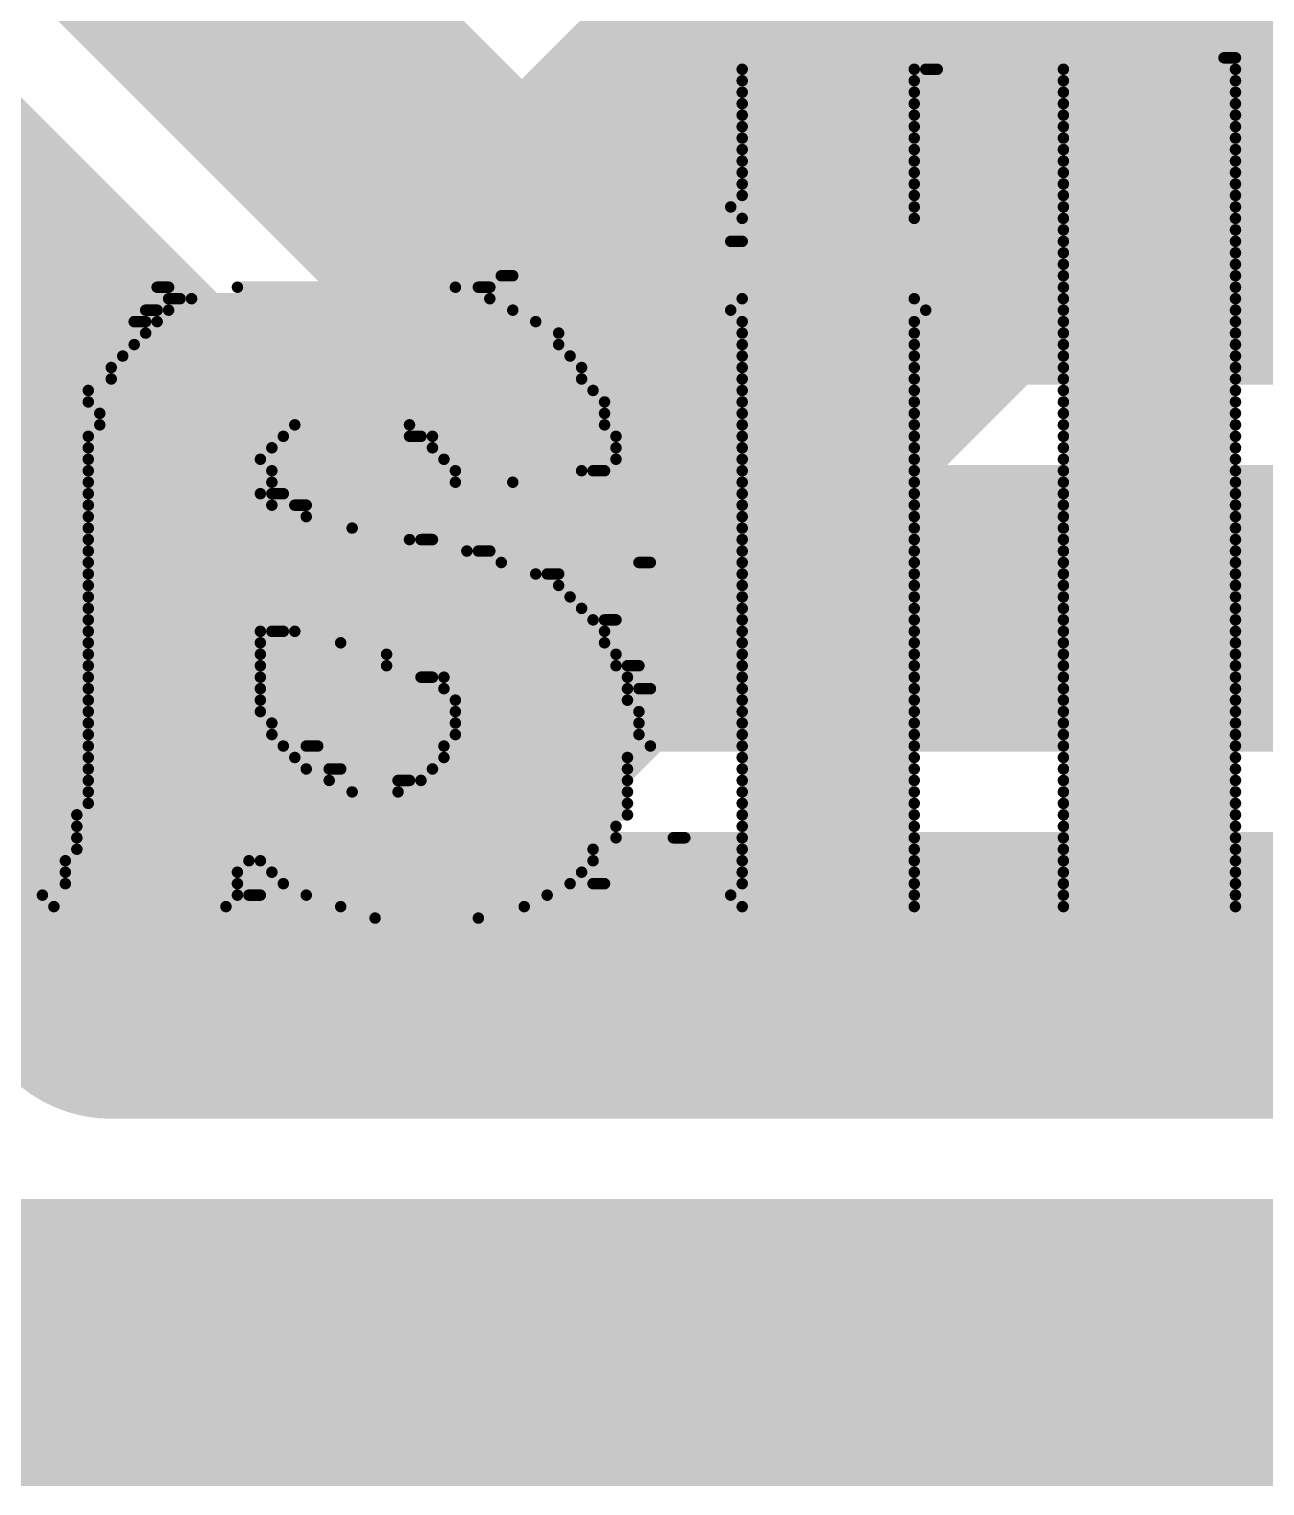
# Model space of a CAD drawing. Header units: millimetres. Extents: x -0.12 to 2.11, y 0 to 1.55.
# Drawn here: x 1.2978 to 1.4056, y 0.5585 to 0.6855 of the extents above; entities that cross this region are included whole.
import ezdxf

# ---------------------------------------------------------------- set-up
doc = ezdxf.new("R2010")
doc.units = ezdxf.units.MM
doc.header["$MEASUREMENT"] = 0
for name, color, linetype in [('BottomLayer', 5, 'Continuous'), ('BottomOverlay', 54, 'Continuous'), ('TopLayer', 1, 'Continuous')]:
    doc.layers.add(name, color=color, linetype=linetype)

msp = doc.modelspace()

# ---------------------------------------------------------------- linework, layer by layer
at = {"layer": 'BottomLayer', "const_width": 0.025}
for points in [[(1.13, 0.778), (1.305, 0.603)], [(1.229, 0.77526), (1.33726, 0.667)], [(1.187, 0.77201), (1.32401, 0.635)], [(1.128, 0.734), (1.291, 0.571)], [(1.33726, 0.667), (1.923, 0.667)], [(1.32401, 0.635), (1.881, 0.635)], [(1.305, 0.603), (1.81449, 0.603)], [(1.291, 0.571), (1.80124, 0.571)]]:
    msp.add_lwpolyline(points, dxfattribs=at)
at = {"layer": 'BottomLayer', "const_width": 0.0125}
for points in [[(1.33101, 0.667, 1), (1.34351, 0.667, 1)], [(1.33101, 0.667, 1), (1.34351, 0.667, 1)], [(1.31776, 0.635, 1), (1.33026, 0.635, 1)], [(1.31776, 0.635, 1), (1.33026, 0.635, 1)], [(1.29875, 0.603, 1), (1.31125, 0.603, 1)], [(1.29875, 0.603, 1), (1.31125, 0.603, 1)], [(1.28475, 0.571, 1), (1.29725, 0.571, 1)], [(1.28475, 0.571, 1), (1.29725, 0.571, 1)]]:
    msp.add_lwpolyline(points, format="xyb", close=True, dxfattribs=at)
at = {"layer": 'BottomOverlay', "const_width": 0.001}
for points in [[(1.402, 0.683), (1.403, 0.683)], [(1.36, 0.682), (1.375, 0.682)], [(1.376, 0.682), (1.377, 0.682)], [(1.388, 0.682), (1.403, 0.682)], [(1.36, 0.681), (1.375, 0.681)], [(1.388, 0.681), (1.403, 0.681)], [(1.36, 0.68), (1.375, 0.68)], [(1.36, 0.679), (1.375, 0.679)], [(1.388, 0.68), (1.403, 0.68)], [(1.388, 0.679), (1.403, 0.679)], [(1.36, 0.678), (1.375, 0.678)], [(1.388, 0.678), (1.403, 0.678)], [(1.36, 0.677), (1.375, 0.677)], [(1.388, 0.677), (1.403, 0.677)], [(1.36, 0.676), (1.375, 0.676)], [(1.388, 0.676), (1.403, 0.676)], [(1.36, 0.675), (1.375, 0.675)], [(1.36, 0.674), (1.375, 0.674)], [(1.388, 0.675), (1.403, 0.675)], [(1.388, 0.674), (1.403, 0.674)], [(1.36, 0.673), (1.375, 0.673)], [(1.388, 0.673), (1.403, 0.673)], [(1.36, 0.672), (1.375, 0.672)], [(1.388, 0.672), (1.403, 0.672)], [(1.36, 0.671), (1.375, 0.671)], [(1.388, 0.671), (1.403, 0.671)], [(1.359, 0.67), (1.375, 0.67)], [(1.36, 0.669), (1.375, 0.669)], [(1.388, 0.67), (1.403, 0.67)], [(1.388, 0.669), (1.403, 0.669)], [(1.388, 0.668), (1.403, 0.668)], [(1.359, 0.667), (1.36, 0.667)], [(1.388, 0.667), (1.403, 0.667)], [(1.388, 0.666), (1.403, 0.666)], [(1.388, 0.665), (1.403, 0.665)], [(1.339, 0.664), (1.34, 0.664)], [(1.388, 0.664), (1.403, 0.664)], [(1.309, 0.663), (1.31, 0.663)], [(1.316, 0.663), (1.335, 0.663)], [(1.337, 0.663), (1.338, 0.663)], [(1.388, 0.663), (1.403, 0.663)], [(1.31, 0.662), (1.311, 0.662)], [(1.312, 0.662), (1.338, 0.662)], [(1.36, 0.662), (1.375, 0.662)], [(1.388, 0.662), (1.403, 0.662)], [(1.307, 0.66), (1.308, 0.66)], [(1.308, 0.661), (1.309, 0.661)], [(1.309, 0.66), (1.342, 0.66)], [(1.31, 0.661), (1.34, 0.661)], [(1.359, 0.661), (1.376, 0.661)], [(1.36, 0.66), (1.375, 0.66)], [(1.388, 0.661), (1.403, 0.661)], [(1.388, 0.66), (1.403, 0.66)], [(1.308, 0.659), (1.344, 0.659)], [(1.36, 0.659), (1.375, 0.659)], [(1.388, 0.659), (1.403, 0.659)], [(1.307, 0.658), (1.344, 0.658)], [(1.36, 0.658), (1.375, 0.658)], [(1.388, 0.658), (1.403, 0.658)], [(1.306, 0.657), (1.345, 0.657)], [(1.36, 0.657), (1.375, 0.657)], [(1.388, 0.657), (1.403, 0.657)], [(1.305, 0.656), (1.346, 0.656)], [(1.305, 0.655), (1.346, 0.655)], [(1.36, 0.656), (1.375, 0.656)], [(1.36, 0.655), (1.375, 0.655)], [(1.388, 0.656), (1.403, 0.656)], [(1.388, 0.655), (1.403, 0.655)], [(1.303, 0.654), (1.347, 0.654)], [(1.36, 0.654), (1.375, 0.654)], [(1.388, 0.654), (1.403, 0.654)], [(1.303, 0.653), (1.348, 0.653)], [(1.36, 0.653), (1.375, 0.653)], [(1.388, 0.653), (1.403, 0.653)], [(1.304, 0.652), (1.348, 0.652)], [(1.36, 0.652), (1.375, 0.652)], [(1.388, 0.652), (1.403, 0.652)], [(1.303, 0.65), (1.32, 0.65)], [(1.304, 0.651), (1.321, 0.651)], [(1.331, 0.651), (1.348, 0.651)], [(1.331, 0.65), (1.332, 0.65)], [(1.333, 0.65), (1.349, 0.65)], [(1.36, 0.651), (1.375, 0.651)], [(1.36, 0.65), (1.375, 0.65)], [(1.388, 0.651), (1.403, 0.651)], [(1.388, 0.65), (1.403, 0.65)], [(1.303, 0.649), (1.319, 0.649)], [(1.333, 0.649), (1.349, 0.649)], [(1.36, 0.649), (1.375, 0.649)], [(1.388, 0.649), (1.403, 0.649)], [(1.303, 0.648), (1.318, 0.648)], [(1.334, 0.648), (1.349, 0.648)], [(1.36, 0.648), (1.375, 0.648)], [(1.388, 0.648), (1.403, 0.648)], [(1.303, 0.647), (1.319, 0.647)], [(1.303, 0.646), (1.319, 0.646)], [(1.335, 0.647), (1.346, 0.647)], [(1.335, 0.646), (1.34, 0.646)], [(1.347, 0.647), (1.348, 0.647)], [(1.36, 0.647), (1.375, 0.647)], [(1.36, 0.646), (1.375, 0.646)], [(1.388, 0.647), (1.403, 0.647)], [(1.388, 0.646), (1.403, 0.646)], [(1.303, 0.645), (1.318, 0.645)], [(1.319, 0.645), (1.32, 0.645)], [(1.36, 0.645), (1.375, 0.645)], [(1.388, 0.645), (1.403, 0.645)], [(1.303, 0.644), (1.319, 0.644)], [(1.321, 0.644), (1.322, 0.644)], [(1.36, 0.644), (1.375, 0.644)], [(1.388, 0.644), (1.403, 0.644)], [(1.303, 0.643), (1.322, 0.643)], [(1.36, 0.643), (1.375, 0.643)], [(1.388, 0.643), (1.403, 0.643)], [(1.303, 0.642), (1.326, 0.642)], [(1.303, 0.641), (1.331, 0.641)], [(1.332, 0.641), (1.333, 0.641)], [(1.36, 0.642), (1.375, 0.642)], [(1.36, 0.641), (1.375, 0.641)], [(1.388, 0.642), (1.403, 0.642)], [(1.388, 0.641), (1.403, 0.641)], [(1.303, 0.64), (1.336, 0.64)], [(1.337, 0.64), (1.338, 0.64)], [(1.36, 0.64), (1.375, 0.64)], [(1.388, 0.64), (1.403, 0.64)], [(1.303, 0.639), (1.339, 0.639)], [(1.351, 0.639), (1.352, 0.639)], [(1.36, 0.639), (1.375, 0.639)], [(1.388, 0.639), (1.403, 0.639)], [(1.303, 0.638), (1.342, 0.638)], [(1.343, 0.638), (1.344, 0.638)], [(1.36, 0.638), (1.375, 0.638)], [(1.388, 0.638), (1.403, 0.638)], [(1.303, 0.637), (1.344, 0.637)], [(1.303, 0.636), (1.345, 0.636)], [(1.36, 0.637), (1.375, 0.637)], [(1.36, 0.636), (1.375, 0.636)], [(1.388, 0.637), (1.403, 0.637)], [(1.388, 0.636), (1.403, 0.636)], [(1.303, 0.635), (1.346, 0.635)], [(1.36, 0.635), (1.375, 0.635)], [(1.388, 0.635), (1.403, 0.635)], [(1.303, 0.634), (1.347, 0.634)], [(1.348, 0.634), (1.349, 0.634)], [(1.36, 0.634), (1.375, 0.634)], [(1.388, 0.634), (1.403, 0.634)], [(1.303, 0.633), (1.318, 0.633)], [(1.303, 0.632), (1.318, 0.632)], [(1.319, 0.633), (1.32, 0.633)], [(1.321, 0.633), (1.348, 0.633)], [(1.325, 0.632), (1.348, 0.632)], [(1.36, 0.633), (1.375, 0.633)], [(1.36, 0.632), (1.375, 0.632)], [(1.388, 0.633), (1.403, 0.633)], [(1.388, 0.632), (1.403, 0.632)], [(1.303, 0.631), (1.318, 0.631)], [(1.329, 0.631), (1.349, 0.631)], [(1.36, 0.631), (1.375, 0.631)], [(1.388, 0.631), (1.403, 0.631)], [(1.303, 0.63), (1.318, 0.63)], [(1.329, 0.63), (1.349, 0.63)], [(1.35, 0.63), (1.351, 0.63)], [(1.36, 0.63), (1.375, 0.63)], [(1.388, 0.63), (1.403, 0.63)], [(1.303, 0.629), (1.318, 0.629)], [(1.332, 0.629), (1.333, 0.629)], [(1.334, 0.629), (1.35, 0.629)], [(1.36, 0.629), (1.375, 0.629)], [(1.388, 0.629), (1.403, 0.629)], [(1.303, 0.628), (1.318, 0.628)], [(1.303, 0.627), (1.318, 0.627)], [(1.334, 0.628), (1.35, 0.628)], [(1.335, 0.627), (1.35, 0.627)], [(1.351, 0.628), (1.352, 0.628)], [(1.36, 0.628), (1.375, 0.628)], [(1.36, 0.627), (1.375, 0.627)], [(1.388, 0.628), (1.403, 0.628)], [(1.388, 0.627), (1.403, 0.627)], [(1.303, 0.626), (1.318, 0.626)], [(1.335, 0.626), (1.351, 0.626)], [(1.36, 0.626), (1.375, 0.626)], [(1.388, 0.626), (1.403, 0.626)], [(1.303, 0.625), (1.319, 0.625)], [(1.335, 0.625), (1.351, 0.625)], [(1.36, 0.625), (1.375, 0.625)], [(1.388, 0.625), (1.403, 0.625)], [(1.303, 0.624), (1.319, 0.624)], [(1.335, 0.624), (1.351, 0.624)], [(1.36, 0.624), (1.375, 0.624)], [(1.388, 0.624), (1.403, 0.624)], [(1.303, 0.623), (1.32, 0.623)], [(1.303, 0.622), (1.321, 0.622)], [(1.322, 0.623), (1.323, 0.623)], [(1.334, 0.623), (1.352, 0.623)], [(1.334, 0.622), (1.35, 0.622)], [(1.36, 0.623), (1.375, 0.623)], [(1.36, 0.622), (1.375, 0.622)], [(1.388, 0.623), (1.403, 0.623)], [(1.388, 0.622), (1.403, 0.622)], [(1.303, 0.621), (1.322, 0.621)], [(1.324, 0.621), (1.325, 0.621)], [(1.333, 0.621), (1.35, 0.621)], [(1.36, 0.621), (1.375, 0.621)], [(1.388, 0.621), (1.403, 0.621)], [(1.303, 0.62), (1.324, 0.62)], [(1.33, 0.62), (1.331, 0.62)], [(1.332, 0.62), (1.35, 0.62)], [(1.36, 0.62), (1.375, 0.62)], [(1.388, 0.62), (1.403, 0.62)], [(1.303, 0.619), (1.326, 0.619)], [(1.303, 0.618), (1.35, 0.618)], [(1.33, 0.619), (1.35, 0.619)], [(1.36, 0.619), (1.375, 0.619)], [(1.36, 0.618), (1.375, 0.618)], [(1.388, 0.619), (1.403, 0.619)], [(1.388, 0.618), (1.403, 0.618)], [(1.302, 0.617), (1.35, 0.617)], [(1.36, 0.617), (1.375, 0.617)], [(1.388, 0.617), (1.403, 0.617)], [(1.302, 0.616), (1.349, 0.616)], [(1.36, 0.616), (1.375, 0.616)], [(1.388, 0.616), (1.403, 0.616)], [(1.302, 0.615), (1.349, 0.615)], [(1.354, 0.615), (1.355, 0.615)], [(1.36, 0.615), (1.375, 0.615)], [(1.388, 0.615), (1.403, 0.615)], [(1.301, 0.613), (1.317, 0.613)], [(1.302, 0.614), (1.347, 0.614)], [(1.318, 0.613), (1.347, 0.613)], [(1.36, 0.614), (1.375, 0.614)], [(1.36, 0.613), (1.375, 0.613)], [(1.388, 0.614), (1.403, 0.614)], [(1.388, 0.613), (1.403, 0.613)], [(1.301, 0.612), (1.316, 0.612)], [(1.319, 0.612), (1.346, 0.612)], [(1.36, 0.612), (1.375, 0.612)], [(1.388, 0.612), (1.403, 0.612)], [(1.301, 0.611), (1.316, 0.611)], [(1.32, 0.611), (1.345, 0.611)], [(1.347, 0.611), (1.348, 0.611)], [(1.36, 0.611), (1.375, 0.611)], [(1.388, 0.611), (1.403, 0.611)], [(1.299, 0.61), (1.316, 0.61)], [(1.317, 0.61), (1.318, 0.61)], [(1.322, 0.61), (1.343, 0.61)], [(1.359, 0.61), (1.375, 0.61)], [(1.388, 0.61), (1.403, 0.61)], [(1.3, 0.609), (1.315, 0.609)], [(1.325, 0.609), (1.341, 0.609)], [(1.328, 0.608), (1.337, 0.608)], [(1.36, 0.609), (1.375, 0.609)], [(1.388, 0.609), (1.403, 0.609)]]:
    msp.add_lwpolyline(points, dxfattribs=at)
at = {"layer": 'BottomOverlay', "const_width": 0.0005}
for points in [[(1.40175, 0.683, 1), (1.40225, 0.683, 1)], [(1.40275, 0.683, 1), (1.40325, 0.683, 1)], [(1.35975, 0.682, 1), (1.36025, 0.682, 1)], [(1.37475, 0.682, 1), (1.37525, 0.682, 1)], [(1.37575, 0.682, 1), (1.37625, 0.682, 1)], [(1.37675, 0.682, 1), (1.37725, 0.682, 1)], [(1.38775, 0.682, 1), (1.38825, 0.682, 1)], [(1.40275, 0.682, 1), (1.40325, 0.682, 1)], [(1.35975, 0.681, 1), (1.36025, 0.681, 1)], [(1.37475, 0.681, 1), (1.37525, 0.681, 1)], [(1.38775, 0.681, 1), (1.38825, 0.681, 1)], [(1.40275, 0.681, 1), (1.40325, 0.681, 1)], [(1.35975, 0.68, 1), (1.36025, 0.68, 1)], [(1.35975, 0.679, 1), (1.36025, 0.679, 1)], [(1.37475, 0.68, 1), (1.37525, 0.68, 1)], [(1.37475, 0.679, 1), (1.37525, 0.679, 1)], [(1.38775, 0.68, 1), (1.38825, 0.68, 1)], [(1.38775, 0.679, 1), (1.38825, 0.679, 1)], [(1.40275, 0.68, 1), (1.40325, 0.68, 1)], [(1.40275, 0.679, 1), (1.40325, 0.679, 1)], [(1.35975, 0.678, 1), (1.36025, 0.678, 1)], [(1.37475, 0.678, 1), (1.37525, 0.678, 1)], [(1.38775, 0.678, 1), (1.38825, 0.678, 1)], [(1.40275, 0.678, 1), (1.40325, 0.678, 1)], [(1.35975, 0.677, 1), (1.36025, 0.677, 1)], [(1.37475, 0.677, 1), (1.37525, 0.677, 1)], [(1.38775, 0.677, 1), (1.38825, 0.677, 1)], [(1.40275, 0.677, 1), (1.40325, 0.677, 1)], [(1.35975, 0.676, 1), (1.36025, 0.676, 1)], [(1.37475, 0.676, 1), (1.37525, 0.676, 1)], [(1.38775, 0.676, 1), (1.38825, 0.676, 1)], [(1.40275, 0.676, 1), (1.40325, 0.676, 1)], [(1.35975, 0.675, 1), (1.36025, 0.675, 1)], [(1.35975, 0.674, 1), (1.36025, 0.674, 1)], [(1.37475, 0.675, 1), (1.37525, 0.675, 1)], [(1.37475, 0.674, 1), (1.37525, 0.674, 1)], [(1.38775, 0.675, 1), (1.38825, 0.675, 1)], [(1.38775, 0.674, 1), (1.38825, 0.674, 1)], [(1.40275, 0.675, 1), (1.40325, 0.675, 1)], [(1.40275, 0.674, 1), (1.40325, 0.674, 1)], [(1.35975, 0.673, 1), (1.36025, 0.673, 1)], [(1.37475, 0.673, 1), (1.37525, 0.673, 1)], [(1.38775, 0.673, 1), (1.38825, 0.673, 1)], [(1.40275, 0.673, 1), (1.40325, 0.673, 1)], [(1.35975, 0.672, 1), (1.36025, 0.672, 1)], [(1.37475, 0.672, 1), (1.37525, 0.672, 1)], [(1.38775, 0.672, 1), (1.38825, 0.672, 1)], [(1.40275, 0.672, 1), (1.40325, 0.672, 1)], [(1.35975, 0.671, 1), (1.36025, 0.671, 1)], [(1.37475, 0.671, 1), (1.37525, 0.671, 1)], [(1.38775, 0.671, 1), (1.38825, 0.671, 1)], [(1.40275, 0.671, 1), (1.40325, 0.671, 1)], [(1.35875, 0.67, 1), (1.35925, 0.67, 1)], [(1.35975, 0.669, 1), (1.36025, 0.669, 1)], [(1.37475, 0.67, 1), (1.37525, 0.67, 1)], [(1.37475, 0.669, 1), (1.37525, 0.669, 1)], [(1.38775, 0.67, 1), (1.38825, 0.67, 1)], [(1.38775, 0.669, 1), (1.38825, 0.669, 1)], [(1.40275, 0.67, 1), (1.40325, 0.67, 1)], [(1.40275, 0.669, 1), (1.40325, 0.669, 1)], [(1.38775, 0.668, 1), (1.38825, 0.668, 1)], [(1.40275, 0.668, 1), (1.40325, 0.668, 1)], [(1.35875, 0.667, 1), (1.35925, 0.667, 1)], [(1.35975, 0.667, 1), (1.36025, 0.667, 1)], [(1.38775, 0.667, 1), (1.38825, 0.667, 1)], [(1.40275, 0.667, 1), (1.40325, 0.667, 1)], [(1.38775, 0.666, 1), (1.38825, 0.666, 1)], [(1.38775, 0.665, 1), (1.38825, 0.665, 1)], [(1.40275, 0.666, 1), (1.40325, 0.666, 1)], [(1.40275, 0.665, 1), (1.40325, 0.665, 1)], [(1.33875, 0.664, 1), (1.33925, 0.664, 1)], [(1.33975, 0.664, 1), (1.34025, 0.664, 1)], [(1.38775, 0.664, 1), (1.38825, 0.664, 1)], [(1.40275, 0.664, 1), (1.40325, 0.664, 1)], [(1.30875, 0.663, 1), (1.30925, 0.663, 1)], [(1.30975, 0.663, 1), (1.31025, 0.663, 1)], [(1.31575, 0.663, 1), (1.31625, 0.663, 1)], [(1.33475, 0.663, 1), (1.33525, 0.663, 1)], [(1.33675, 0.663, 1), (1.33725, 0.663, 1)], [(1.33775, 0.663, 1), (1.33825, 0.663, 1)], [(1.38775, 0.663, 1), (1.38825, 0.663, 1)], [(1.40275, 0.663, 1), (1.40325, 0.663, 1)], [(1.30975, 0.662, 1), (1.31025, 0.662, 1)], [(1.31075, 0.662, 1), (1.31125, 0.662, 1)], [(1.31175, 0.662, 1), (1.31225, 0.662, 1)], [(1.33775, 0.662, 1), (1.33825, 0.662, 1)], [(1.35975, 0.662, 1), (1.36025, 0.662, 1)], [(1.37475, 0.662, 1), (1.37525, 0.662, 1)], [(1.38775, 0.662, 1), (1.38825, 0.662, 1)], [(1.40275, 0.662, 1), (1.40325, 0.662, 1)], [(1.30675, 0.66, 1), (1.30725, 0.66, 1)], [(1.30775, 0.661, 1), (1.30825, 0.661, 1)], [(1.30775, 0.66, 1), (1.30825, 0.66, 1)], [(1.30875, 0.661, 1), (1.30925, 0.661, 1)], [(1.30875, 0.66, 1), (1.30925, 0.66, 1)], [(1.30975, 0.661, 1), (1.31025, 0.661, 1)], [(1.33975, 0.661, 1), (1.34025, 0.661, 1)], [(1.34175, 0.66, 1), (1.34225, 0.66, 1)], [(1.35875, 0.661, 1), (1.35925, 0.661, 1)], [(1.35975, 0.66, 1), (1.36025, 0.66, 1)], [(1.37475, 0.66, 1), (1.37525, 0.66, 1)], [(1.37575, 0.661, 1), (1.37625, 0.661, 1)], [(1.38775, 0.661, 1), (1.38825, 0.661, 1)], [(1.38775, 0.66, 1), (1.38825, 0.66, 1)], [(1.40275, 0.661, 1), (1.40325, 0.661, 1)], [(1.40275, 0.66, 1), (1.40325, 0.66, 1)], [(1.30775, 0.659, 1), (1.30825, 0.659, 1)], [(1.34375, 0.659, 1), (1.34425, 0.659, 1)], [(1.35975, 0.659, 1), (1.36025, 0.659, 1)], [(1.37475, 0.659, 1), (1.37525, 0.659, 1)], [(1.38775, 0.659, 1), (1.38825, 0.659, 1)], [(1.40275, 0.659, 1), (1.40325, 0.659, 1)], [(1.30675, 0.658, 1), (1.30725, 0.658, 1)], [(1.34375, 0.658, 1), (1.34425, 0.658, 1)], [(1.35975, 0.658, 1), (1.36025, 0.658, 1)], [(1.37475, 0.658, 1), (1.37525, 0.658, 1)], [(1.38775, 0.658, 1), (1.38825, 0.658, 1)], [(1.40275, 0.658, 1), (1.40325, 0.658, 1)], [(1.30575, 0.657, 1), (1.30625, 0.657, 1)], [(1.34475, 0.657, 1), (1.34525, 0.657, 1)], [(1.35975, 0.657, 1), (1.36025, 0.657, 1)], [(1.37475, 0.657, 1), (1.37525, 0.657, 1)], [(1.38775, 0.657, 1), (1.38825, 0.657, 1)], [(1.40275, 0.657, 1), (1.40325, 0.657, 1)], [(1.30475, 0.656, 1), (1.30525, 0.656, 1)], [(1.30475, 0.655, 1), (1.30525, 0.655, 1)], [(1.34575, 0.656, 1), (1.34625, 0.656, 1)], [(1.34575, 0.655, 1), (1.34625, 0.655, 1)], [(1.35975, 0.656, 1), (1.36025, 0.656, 1)], [(1.35975, 0.655, 1), (1.36025, 0.655, 1)], [(1.37475, 0.656, 1), (1.37525, 0.656, 1)], [(1.37475, 0.655, 1), (1.37525, 0.655, 1)], [(1.38775, 0.656, 1), (1.38825, 0.656, 1)], [(1.38775, 0.655, 1), (1.38825, 0.655, 1)], [(1.40275, 0.656, 1), (1.40325, 0.656, 1)], [(1.40275, 0.655, 1), (1.40325, 0.655, 1)], [(1.30275, 0.654, 1), (1.30325, 0.654, 1)], [(1.34675, 0.654, 1), (1.34725, 0.654, 1)], [(1.35975, 0.654, 1), (1.36025, 0.654, 1)], [(1.37475, 0.654, 1), (1.37525, 0.654, 1)], [(1.38775, 0.654, 1), (1.38825, 0.654, 1)], [(1.40275, 0.654, 1), (1.40325, 0.654, 1)], [(1.30275, 0.653, 1), (1.30325, 0.653, 1)], [(1.34775, 0.653, 1), (1.34825, 0.653, 1)], [(1.35975, 0.653, 1), (1.36025, 0.653, 1)], [(1.37475, 0.653, 1), (1.37525, 0.653, 1)], [(1.38775, 0.653, 1), (1.38825, 0.653, 1)], [(1.40275, 0.653, 1), (1.40325, 0.653, 1)], [(1.30375, 0.652, 1), (1.30425, 0.652, 1)], [(1.34775, 0.652, 1), (1.34825, 0.652, 1)], [(1.35975, 0.652, 1), (1.36025, 0.652, 1)], [(1.37475, 0.652, 1), (1.37525, 0.652, 1)], [(1.38775, 0.652, 1), (1.38825, 0.652, 1)], [(1.40275, 0.652, 1), (1.40325, 0.652, 1)], [(1.30275, 0.65, 1), (1.30325, 0.65, 1)], [(1.30375, 0.651, 1), (1.30425, 0.651, 1)], [(1.31975, 0.65, 1), (1.32025, 0.65, 1)], [(1.32075, 0.651, 1), (1.32125, 0.651, 1)], [(1.33075, 0.651, 1), (1.33125, 0.651, 1)], [(1.33075, 0.65, 1), (1.33125, 0.65, 1)], [(1.33175, 0.65, 1), (1.33225, 0.65, 1)], [(1.33275, 0.65, 1), (1.33325, 0.65, 1)], [(1.34775, 0.651, 1), (1.34825, 0.651, 1)], [(1.34875, 0.65, 1), (1.34925, 0.65, 1)], [(1.35975, 0.651, 1), (1.36025, 0.651, 1)], [(1.35975, 0.65, 1), (1.36025, 0.65, 1)], [(1.37475, 0.651, 1), (1.37525, 0.651, 1)], [(1.37475, 0.65, 1), (1.37525, 0.65, 1)], [(1.38775, 0.651, 1), (1.38825, 0.651, 1)], [(1.38775, 0.65, 1), (1.38825, 0.65, 1)], [(1.40275, 0.651, 1), (1.40325, 0.651, 1)], [(1.40275, 0.65, 1), (1.40325, 0.65, 1)], [(1.30275, 0.649, 1), (1.30325, 0.649, 1)], [(1.31875, 0.649, 1), (1.31925, 0.649, 1)], [(1.33275, 0.649, 1), (1.33325, 0.649, 1)], [(1.34875, 0.649, 1), (1.34925, 0.649, 1)], [(1.35975, 0.649, 1), (1.36025, 0.649, 1)], [(1.37475, 0.649, 1), (1.37525, 0.649, 1)], [(1.38775, 0.649, 1), (1.38825, 0.649, 1)], [(1.40275, 0.649, 1), (1.40325, 0.649, 1)], [(1.30275, 0.648, 1), (1.30325, 0.648, 1)], [(1.31775, 0.648, 1), (1.31825, 0.648, 1)], [(1.33375, 0.648, 1), (1.33425, 0.648, 1)], [(1.34875, 0.648, 1), (1.34925, 0.648, 1)], [(1.35975, 0.648, 1), (1.36025, 0.648, 1)], [(1.37475, 0.648, 1), (1.37525, 0.648, 1)], [(1.38775, 0.648, 1), (1.38825, 0.648, 1)], [(1.40275, 0.648, 1), (1.40325, 0.648, 1)], [(1.30275, 0.647, 1), (1.30325, 0.647, 1)], [(1.30275, 0.646, 1), (1.30325, 0.646, 1)], [(1.31875, 0.647, 1), (1.31925, 0.647, 1)], [(1.31875, 0.646, 1), (1.31925, 0.646, 1)], [(1.33475, 0.647, 1), (1.33525, 0.647, 1)], [(1.33475, 0.646, 1), (1.33525, 0.646, 1)], [(1.33975, 0.646, 1), (1.34025, 0.646, 1)], [(1.34575, 0.647, 1), (1.34625, 0.647, 1)], [(1.34675, 0.647, 1), (1.34725, 0.647, 1)], [(1.34775, 0.647, 1), (1.34825, 0.647, 1)], [(1.35975, 0.647, 1), (1.36025, 0.647, 1)], [(1.35975, 0.646, 1), (1.36025, 0.646, 1)], [(1.37475, 0.647, 1), (1.37525, 0.647, 1)], [(1.37475, 0.646, 1), (1.37525, 0.646, 1)], [(1.38775, 0.647, 1), (1.38825, 0.647, 1)], [(1.38775, 0.646, 1), (1.38825, 0.646, 1)], [(1.40275, 0.647, 1), (1.40325, 0.647, 1)], [(1.40275, 0.646, 1), (1.40325, 0.646, 1)], [(1.30275, 0.645, 1), (1.30325, 0.645, 1)], [(1.31775, 0.645, 1), (1.31825, 0.645, 1)], [(1.31875, 0.645, 1), (1.31925, 0.645, 1)], [(1.31975, 0.645, 1), (1.32025, 0.645, 1)], [(1.35975, 0.645, 1), (1.36025, 0.645, 1)], [(1.37475, 0.645, 1), (1.37525, 0.645, 1)], [(1.38775, 0.645, 1), (1.38825, 0.645, 1)], [(1.40275, 0.645, 1), (1.40325, 0.645, 1)], [(1.30275, 0.644, 1), (1.30325, 0.644, 1)], [(1.31875, 0.644, 1), (1.31925, 0.644, 1)], [(1.32075, 0.644, 1), (1.32125, 0.644, 1)], [(1.32175, 0.644, 1), (1.32225, 0.644, 1)], [(1.35975, 0.644, 1), (1.36025, 0.644, 1)], [(1.37475, 0.644, 1), (1.37525, 0.644, 1)], [(1.38775, 0.644, 1), (1.38825, 0.644, 1)], [(1.40275, 0.644, 1), (1.40325, 0.644, 1)], [(1.30275, 0.643, 1), (1.30325, 0.643, 1)], [(1.32175, 0.643, 1), (1.32225, 0.643, 1)], [(1.35975, 0.643, 1), (1.36025, 0.643, 1)], [(1.37475, 0.643, 1), (1.37525, 0.643, 1)], [(1.38775, 0.643, 1), (1.38825, 0.643, 1)], [(1.40275, 0.643, 1), (1.40325, 0.643, 1)], [(1.30275, 0.642, 1), (1.30325, 0.642, 1)], [(1.30275, 0.641, 1), (1.30325, 0.641, 1)], [(1.32575, 0.642, 1), (1.32625, 0.642, 1)], [(1.33075, 0.641, 1), (1.33125, 0.641, 1)], [(1.33175, 0.641, 1), (1.33225, 0.641, 1)], [(1.33275, 0.641, 1), (1.33325, 0.641, 1)], [(1.35975, 0.642, 1), (1.36025, 0.642, 1)], [(1.35975, 0.641, 1), (1.36025, 0.641, 1)], [(1.37475, 0.642, 1), (1.37525, 0.642, 1)], [(1.37475, 0.641, 1), (1.37525, 0.641, 1)], [(1.38775, 0.642, 1), (1.38825, 0.642, 1)], [(1.38775, 0.641, 1), (1.38825, 0.641, 1)], [(1.40275, 0.642, 1), (1.40325, 0.642, 1)], [(1.40275, 0.641, 1), (1.40325, 0.641, 1)], [(1.30275, 0.64, 1), (1.30325, 0.64, 1)], [(1.33575, 0.64, 1), (1.33625, 0.64, 1)], [(1.33675, 0.64, 1), (1.33725, 0.64, 1)], [(1.33775, 0.64, 1), (1.33825, 0.64, 1)], [(1.35975, 0.64, 1), (1.36025, 0.64, 1)], [(1.37475, 0.64, 1), (1.37525, 0.64, 1)], [(1.38775, 0.64, 1), (1.38825, 0.64, 1)], [(1.40275, 0.64, 1), (1.40325, 0.64, 1)], [(1.30275, 0.639, 1), (1.30325, 0.639, 1)], [(1.33875, 0.639, 1), (1.33925, 0.639, 1)], [(1.35075, 0.639, 1), (1.35125, 0.639, 1)], [(1.35175, 0.639, 1), (1.35225, 0.639, 1)], [(1.35975, 0.639, 1), (1.36025, 0.639, 1)], [(1.37475, 0.639, 1), (1.37525, 0.639, 1)], [(1.38775, 0.639, 1), (1.38825, 0.639, 1)], [(1.40275, 0.639, 1), (1.40325, 0.639, 1)], [(1.30275, 0.638, 1), (1.30325, 0.638, 1)], [(1.34175, 0.638, 1), (1.34225, 0.638, 1)], [(1.34275, 0.638, 1), (1.34325, 0.638, 1)], [(1.34375, 0.638, 1), (1.34425, 0.638, 1)], [(1.35975, 0.638, 1), (1.36025, 0.638, 1)], [(1.37475, 0.638, 1), (1.37525, 0.638, 1)], [(1.38775, 0.638, 1), (1.38825, 0.638, 1)], [(1.40275, 0.638, 1), (1.40325, 0.638, 1)], [(1.30275, 0.637, 1), (1.30325, 0.637, 1)], [(1.30275, 0.636, 1), (1.30325, 0.636, 1)], [(1.34375, 0.637, 1), (1.34425, 0.637, 1)], [(1.34475, 0.636, 1), (1.34525, 0.636, 1)], [(1.35975, 0.637, 1), (1.36025, 0.637, 1)], [(1.35975, 0.636, 1), (1.36025, 0.636, 1)], [(1.37475, 0.637, 1), (1.37525, 0.637, 1)], [(1.37475, 0.636, 1), (1.37525, 0.636, 1)], [(1.38775, 0.637, 1), (1.38825, 0.637, 1)], [(1.38775, 0.636, 1), (1.38825, 0.636, 1)], [(1.40275, 0.637, 1), (1.40325, 0.637, 1)], [(1.40275, 0.636, 1), (1.40325, 0.636, 1)], [(1.30275, 0.635, 1), (1.30325, 0.635, 1)], [(1.34575, 0.635, 1), (1.34625, 0.635, 1)], [(1.35975, 0.635, 1), (1.36025, 0.635, 1)], [(1.37475, 0.635, 1), (1.37525, 0.635, 1)], [(1.38775, 0.635, 1), (1.38825, 0.635, 1)], [(1.40275, 0.635, 1), (1.40325, 0.635, 1)], [(1.30275, 0.634, 1), (1.30325, 0.634, 1)], [(1.34675, 0.634, 1), (1.34725, 0.634, 1)], [(1.34775, 0.634, 1), (1.34825, 0.634, 1)], [(1.34875, 0.634, 1), (1.34925, 0.634, 1)], [(1.35975, 0.634, 1), (1.36025, 0.634, 1)], [(1.37475, 0.634, 1), (1.37525, 0.634, 1)], [(1.38775, 0.634, 1), (1.38825, 0.634, 1)], [(1.40275, 0.634, 1), (1.40325, 0.634, 1)], [(1.30275, 0.633, 1), (1.30325, 0.633, 1)], [(1.30275, 0.632, 1), (1.30325, 0.632, 1)], [(1.31775, 0.633, 1), (1.31825, 0.633, 1)], [(1.31775, 0.632, 1), (1.31825, 0.632, 1)], [(1.31875, 0.633, 1), (1.31925, 0.633, 1)], [(1.31975, 0.633, 1), (1.32025, 0.633, 1)], [(1.32075, 0.633, 1), (1.32125, 0.633, 1)], [(1.32475, 0.632, 1), (1.32525, 0.632, 1)], [(1.34775, 0.633, 1), (1.34825, 0.633, 1)], [(1.34775, 0.632, 1), (1.34825, 0.632, 1)], [(1.35975, 0.633, 1), (1.36025, 0.633, 1)], [(1.35975, 0.632, 1), (1.36025, 0.632, 1)], [(1.37475, 0.633, 1), (1.37525, 0.633, 1)], [(1.37475, 0.632, 1), (1.37525, 0.632, 1)], [(1.38775, 0.633, 1), (1.38825, 0.633, 1)], [(1.38775, 0.632, 1), (1.38825, 0.632, 1)], [(1.40275, 0.633, 1), (1.40325, 0.633, 1)], [(1.40275, 0.632, 1), (1.40325, 0.632, 1)], [(1.30275, 0.631, 1), (1.30325, 0.631, 1)], [(1.31775, 0.631, 1), (1.31825, 0.631, 1)], [(1.32875, 0.631, 1), (1.32925, 0.631, 1)], [(1.34875, 0.631, 1), (1.34925, 0.631, 1)], [(1.35975, 0.631, 1), (1.36025, 0.631, 1)], [(1.37475, 0.631, 1), (1.37525, 0.631, 1)], [(1.38775, 0.631, 1), (1.38825, 0.631, 1)], [(1.40275, 0.631, 1), (1.40325, 0.631, 1)], [(1.30275, 0.63, 1), (1.30325, 0.63, 1)], [(1.31775, 0.63, 1), (1.31825, 0.63, 1)], [(1.32875, 0.63, 1), (1.32925, 0.63, 1)], [(1.34875, 0.63, 1), (1.34925, 0.63, 1)], [(1.34975, 0.63, 1), (1.35025, 0.63, 1)], [(1.35075, 0.63, 1), (1.35125, 0.63, 1)], [(1.35975, 0.63, 1), (1.36025, 0.63, 1)], [(1.37475, 0.63, 1), (1.37525, 0.63, 1)], [(1.38775, 0.63, 1), (1.38825, 0.63, 1)], [(1.40275, 0.63, 1), (1.40325, 0.63, 1)], [(1.30275, 0.629, 1), (1.30325, 0.629, 1)], [(1.31775, 0.629, 1), (1.31825, 0.629, 1)], [(1.33175, 0.629, 1), (1.33225, 0.629, 1)], [(1.33275, 0.629, 1), (1.33325, 0.629, 1)], [(1.33375, 0.629, 1), (1.33425, 0.629, 1)], [(1.34975, 0.629, 1), (1.35025, 0.629, 1)], [(1.35975, 0.629, 1), (1.36025, 0.629, 1)], [(1.37475, 0.629, 1), (1.37525, 0.629, 1)], [(1.38775, 0.629, 1), (1.38825, 0.629, 1)], [(1.40275, 0.629, 1), (1.40325, 0.629, 1)], [(1.30275, 0.628, 1), (1.30325, 0.628, 1)], [(1.30275, 0.627, 1), (1.30325, 0.627, 1)], [(1.31775, 0.628, 1), (1.31825, 0.628, 1)], [(1.31775, 0.627, 1), (1.31825, 0.627, 1)], [(1.33375, 0.628, 1), (1.33425, 0.628, 1)], [(1.33475, 0.627, 1), (1.33525, 0.627, 1)], [(1.34975, 0.628, 1), (1.35025, 0.628, 1)], [(1.34975, 0.627, 1), (1.35025, 0.627, 1)], [(1.35075, 0.628, 1), (1.35125, 0.628, 1)], [(1.35175, 0.628, 1), (1.35225, 0.628, 1)], [(1.35975, 0.628, 1), (1.36025, 0.628, 1)], [(1.35975, 0.627, 1), (1.36025, 0.627, 1)], [(1.37475, 0.628, 1), (1.37525, 0.628, 1)], [(1.37475, 0.627, 1), (1.37525, 0.627, 1)], [(1.38775, 0.628, 1), (1.38825, 0.628, 1)], [(1.38775, 0.627, 1), (1.38825, 0.627, 1)], [(1.40275, 0.628, 1), (1.40325, 0.628, 1)], [(1.40275, 0.627, 1), (1.40325, 0.627, 1)], [(1.30275, 0.626, 1), (1.30325, 0.626, 1)], [(1.31775, 0.626, 1), (1.31825, 0.626, 1)], [(1.33475, 0.626, 1), (1.33525, 0.626, 1)], [(1.35075, 0.626, 1), (1.35125, 0.626, 1)], [(1.35975, 0.626, 1), (1.36025, 0.626, 1)], [(1.37475, 0.626, 1), (1.37525, 0.626, 1)], [(1.38775, 0.626, 1), (1.38825, 0.626, 1)], [(1.40275, 0.626, 1), (1.40325, 0.626, 1)], [(1.30275, 0.625, 1), (1.30325, 0.625, 1)], [(1.31875, 0.625, 1), (1.31925, 0.625, 1)], [(1.33475, 0.625, 1), (1.33525, 0.625, 1)], [(1.35075, 0.625, 1), (1.35125, 0.625, 1)], [(1.35975, 0.625, 1), (1.36025, 0.625, 1)], [(1.37475, 0.625, 1), (1.37525, 0.625, 1)], [(1.38775, 0.625, 1), (1.38825, 0.625, 1)], [(1.40275, 0.625, 1), (1.40325, 0.625, 1)], [(1.30275, 0.624, 1), (1.30325, 0.624, 1)], [(1.31875, 0.624, 1), (1.31925, 0.624, 1)], [(1.33475, 0.624, 1), (1.33525, 0.624, 1)], [(1.35075, 0.624, 1), (1.35125, 0.624, 1)], [(1.35975, 0.624, 1), (1.36025, 0.624, 1)], [(1.37475, 0.624, 1), (1.37525, 0.624, 1)], [(1.38775, 0.624, 1), (1.38825, 0.624, 1)], [(1.40275, 0.624, 1), (1.40325, 0.624, 1)], [(1.30275, 0.623, 1), (1.30325, 0.623, 1)], [(1.30275, 0.622, 1), (1.30325, 0.622, 1)], [(1.31975, 0.623, 1), (1.32025, 0.623, 1)], [(1.32075, 0.622, 1), (1.32125, 0.622, 1)], [(1.32175, 0.623, 1), (1.32225, 0.623, 1)], [(1.32275, 0.623, 1), (1.32325, 0.623, 1)], [(1.33375, 0.623, 1), (1.33425, 0.623, 1)], [(1.33375, 0.622, 1), (1.33425, 0.622, 1)], [(1.34975, 0.622, 1), (1.35025, 0.622, 1)], [(1.35175, 0.623, 1), (1.35225, 0.623, 1)], [(1.35975, 0.623, 1), (1.36025, 0.623, 1)], [(1.35975, 0.622, 1), (1.36025, 0.622, 1)], [(1.37475, 0.623, 1), (1.37525, 0.623, 1)], [(1.37475, 0.622, 1), (1.37525, 0.622, 1)], [(1.38775, 0.623, 1), (1.38825, 0.623, 1)], [(1.38775, 0.622, 1), (1.38825, 0.622, 1)], [(1.40275, 0.623, 1), (1.40325, 0.623, 1)], [(1.40275, 0.622, 1), (1.40325, 0.622, 1)], [(1.30275, 0.621, 1), (1.30325, 0.621, 1)], [(1.32175, 0.621, 1), (1.32225, 0.621, 1)], [(1.32375, 0.621, 1), (1.32425, 0.621, 1)], [(1.32475, 0.621, 1), (1.32525, 0.621, 1)], [(1.33275, 0.621, 1), (1.33325, 0.621, 1)], [(1.34975, 0.621, 1), (1.35025, 0.621, 1)], [(1.35975, 0.621, 1), (1.36025, 0.621, 1)], [(1.37475, 0.621, 1), (1.37525, 0.621, 1)], [(1.38775, 0.621, 1), (1.38825, 0.621, 1)], [(1.40275, 0.621, 1), (1.40325, 0.621, 1)], [(1.30275, 0.62, 1), (1.30325, 0.62, 1)], [(1.32375, 0.62, 1), (1.32425, 0.62, 1)], [(1.32975, 0.62, 1), (1.33025, 0.62, 1)], [(1.33075, 0.62, 1), (1.33125, 0.62, 1)], [(1.33175, 0.62, 1), (1.33225, 0.62, 1)], [(1.34975, 0.62, 1), (1.35025, 0.62, 1)], [(1.35975, 0.62, 1), (1.36025, 0.62, 1)], [(1.37475, 0.62, 1), (1.37525, 0.62, 1)], [(1.38775, 0.62, 1), (1.38825, 0.62, 1)], [(1.40275, 0.62, 1), (1.40325, 0.62, 1)], [(1.30275, 0.619, 1), (1.30325, 0.619, 1)], [(1.30275, 0.618, 1), (1.30325, 0.618, 1)], [(1.32575, 0.619, 1), (1.32625, 0.619, 1)], [(1.32975, 0.619, 1), (1.33025, 0.619, 1)], [(1.34975, 0.619, 1), (1.35025, 0.619, 1)], [(1.34975, 0.618, 1), (1.35025, 0.618, 1)], [(1.35975, 0.619, 1), (1.36025, 0.619, 1)], [(1.35975, 0.618, 1), (1.36025, 0.618, 1)], [(1.37475, 0.619, 1), (1.37525, 0.619, 1)], [(1.37475, 0.618, 1), (1.37525, 0.618, 1)], [(1.38775, 0.619, 1), (1.38825, 0.619, 1)], [(1.38775, 0.618, 1), (1.38825, 0.618, 1)], [(1.40275, 0.619, 1), (1.40325, 0.619, 1)], [(1.40275, 0.618, 1), (1.40325, 0.618, 1)], [(1.30175, 0.617, 1), (1.30225, 0.617, 1)], [(1.34975, 0.617, 1), (1.35025, 0.617, 1)], [(1.35975, 0.617, 1), (1.36025, 0.617, 1)], [(1.37475, 0.617, 1), (1.37525, 0.617, 1)], [(1.38775, 0.617, 1), (1.38825, 0.617, 1)], [(1.40275, 0.617, 1), (1.40325, 0.617, 1)], [(1.30175, 0.616, 1), (1.30225, 0.616, 1)], [(1.34875, 0.616, 1), (1.34925, 0.616, 1)], [(1.35975, 0.616, 1), (1.36025, 0.616, 1)], [(1.37475, 0.616, 1), (1.37525, 0.616, 1)], [(1.38775, 0.616, 1), (1.38825, 0.616, 1)], [(1.40275, 0.616, 1), (1.40325, 0.616, 1)], [(1.30175, 0.615, 1), (1.30225, 0.615, 1)], [(1.34875, 0.615, 1), (1.34925, 0.615, 1)], [(1.35375, 0.615, 1), (1.35425, 0.615, 1)], [(1.35475, 0.615, 1), (1.35525, 0.615, 1)], [(1.35975, 0.615, 1), (1.36025, 0.615, 1)], [(1.37475, 0.615, 1), (1.37525, 0.615, 1)], [(1.38775, 0.615, 1), (1.38825, 0.615, 1)], [(1.40275, 0.615, 1), (1.40325, 0.615, 1)], [(1.30075, 0.613, 1), (1.30125, 0.613, 1)], [(1.30175, 0.614, 1), (1.30225, 0.614, 1)], [(1.31675, 0.613, 1), (1.31725, 0.613, 1)], [(1.31775, 0.613, 1), (1.31825, 0.613, 1)], [(1.34675, 0.614, 1), (1.34725, 0.614, 1)], [(1.34675, 0.613, 1), (1.34725, 0.613, 1)], [(1.35975, 0.614, 1), (1.36025, 0.614, 1)], [(1.35975, 0.613, 1), (1.36025, 0.613, 1)], [(1.37475, 0.614, 1), (1.37525, 0.614, 1)], [(1.37475, 0.613, 1), (1.37525, 0.613, 1)], [(1.38775, 0.614, 1), (1.38825, 0.614, 1)], [(1.38775, 0.613, 1), (1.38825, 0.613, 1)], [(1.40275, 0.614, 1), (1.40325, 0.614, 1)], [(1.40275, 0.613, 1), (1.40325, 0.613, 1)], [(1.30075, 0.612, 1), (1.30125, 0.612, 1)], [(1.31575, 0.612, 1), (1.31625, 0.612, 1)], [(1.31875, 0.612, 1), (1.31925, 0.612, 1)], [(1.34575, 0.612, 1), (1.34625, 0.612, 1)], [(1.35975, 0.612, 1), (1.36025, 0.612, 1)], [(1.37475, 0.612, 1), (1.37525, 0.612, 1)], [(1.38775, 0.612, 1), (1.38825, 0.612, 1)], [(1.40275, 0.612, 1), (1.40325, 0.612, 1)], [(1.30075, 0.611, 1), (1.30125, 0.611, 1)], [(1.31575, 0.611, 1), (1.31625, 0.611, 1)], [(1.31975, 0.611, 1), (1.32025, 0.611, 1)], [(1.34475, 0.611, 1), (1.34525, 0.611, 1)], [(1.34675, 0.611, 1), (1.34725, 0.611, 1)], [(1.34775, 0.611, 1), (1.34825, 0.611, 1)], [(1.35975, 0.611, 1), (1.36025, 0.611, 1)], [(1.37475, 0.611, 1), (1.37525, 0.611, 1)], [(1.38775, 0.611, 1), (1.38825, 0.611, 1)], [(1.40275, 0.611, 1), (1.40325, 0.611, 1)], [(1.29875, 0.61, 1), (1.29925, 0.61, 1)], [(1.31575, 0.61, 1), (1.31625, 0.61, 1)], [(1.31675, 0.61, 1), (1.31725, 0.61, 1)], [(1.31775, 0.61, 1), (1.31825, 0.61, 1)], [(1.32175, 0.61, 1), (1.32225, 0.61, 1)], [(1.34275, 0.61, 1), (1.34325, 0.61, 1)], [(1.35875, 0.61, 1), (1.35925, 0.61, 1)], [(1.37475, 0.61, 1), (1.37525, 0.61, 1)], [(1.38775, 0.61, 1), (1.38825, 0.61, 1)], [(1.40275, 0.61, 1), (1.40325, 0.61, 1)], [(1.29975, 0.609, 1), (1.30025, 0.609, 1)], [(1.31475, 0.609, 1), (1.31525, 0.609, 1)], [(1.32475, 0.609, 1), (1.32525, 0.609, 1)], [(1.32775, 0.608, 1), (1.32825, 0.608, 1)], [(1.33675, 0.608, 1), (1.33725, 0.608, 1)], [(1.34075, 0.609, 1), (1.34125, 0.609, 1)], [(1.35975, 0.609, 1), (1.36025, 0.609, 1)], [(1.37475, 0.609, 1), (1.37525, 0.609, 1)], [(1.38775, 0.609, 1), (1.38825, 0.609, 1)], [(1.40275, 0.609, 1), (1.40325, 0.609, 1)]]:
    msp.add_lwpolyline(points, format="xyb", close=True, dxfattribs=at)
at = {"layer": 'TopLayer', "const_width": 0.05}
for points in [[(1.316, 0.621), (1.422, 0.727)], [(0.35443, 0.621), (1.316, 0.621)]]:
    msp.add_lwpolyline(points, dxfattribs=at)
at = {"layer": 'TopLayer', "const_width": 0.025}
msp.add_lwpolyline([(1.3035, 0.621, 1), (1.3285, 0.621, 1)], format="xyb", close=True, dxfattribs=at)
msp.add_lwpolyline([(1.3035, 0.621, 1), (1.3285, 0.621, 1)], format="xyb", close=True, dxfattribs=at)

doc.saveas('drawing.dxf')
